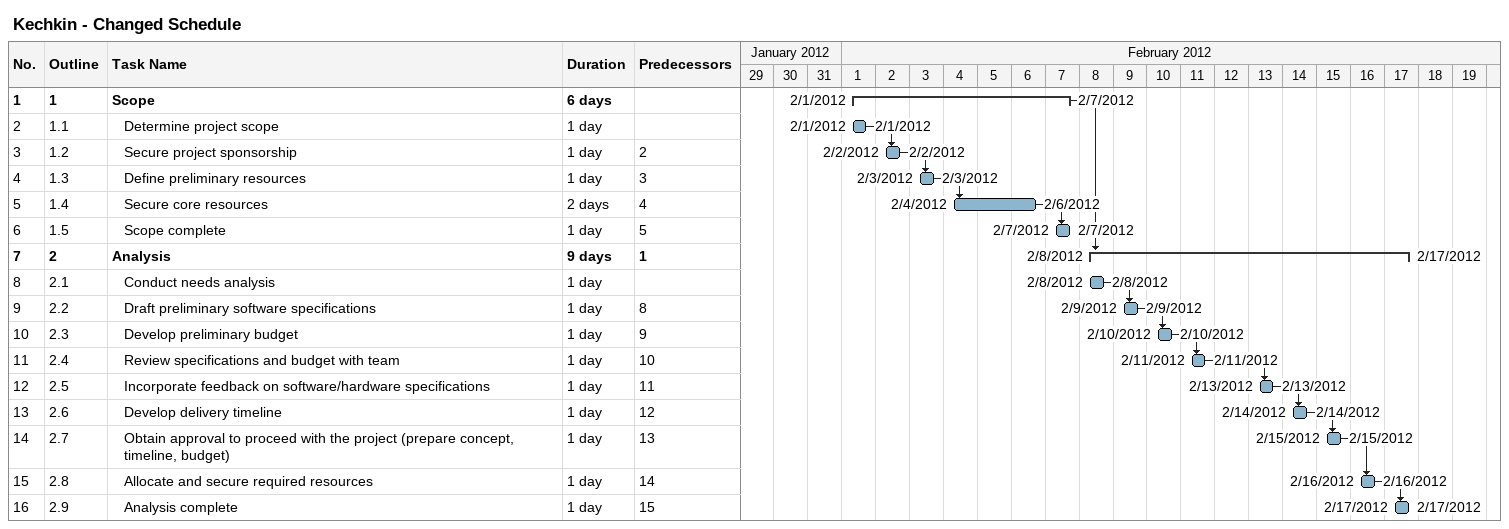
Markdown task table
Kechkin - Changed Schedule

| ID | WBS | Task | Duration | Start | Finish | Predecessors |
|---|---|---|---|---|---|---|
| 1 | 1 | **Scope** | 6d | 2012-02-01 | 2012-02-07 |  |
| 2 | 1.1 | Determine project scope | 1d | 2012-02-01 | 2012-02-01 |  |
| 3 | 1.2 | Secure project sponsorship | 1d | 2012-02-02 | 2012-02-02 | 2 |
| 4 | 1.3 | Define preliminary resources | 1d | 2012-02-03 | 2012-02-03 | 3 |
| 5 | 1.4 | Secure core resources | 2d | 2012-02-04 | 2012-02-06 | 4 |
| 6 | 1.5 | Scope complete | 1d | 2012-02-07 | 2012-02-07 | 5 |
| 7 | 2 | **Analysis** | 9d | 2012-02-08 | 2012-02-17 | 1 |
| 8 | 2.1 | Conduct needs analysis | 1d | 2012-02-08 | 2012-02-08 |  |
| 9 | 2.2 | Draft preliminary software specifications | 1d | 2012-02-09 | 2012-02-09 | 8 |
| 10 | 2.3 | Develop preliminary budget | 1d | 2012-02-10 | 2012-02-10 | 9 |
| 11 | 2.4 | Review specifications and budget with team | 1d | 2012-02-11 | 2012-02-11 | 10 |
| 12 | 2.5 | Incorporate feedback on software/hardware specifications | 1d | 2012-02-13 | 2012-02-13 | 11 |
| 13 | 2.6 | Develop delivery timeline | 1d | 2012-02-14 | 2012-02-14 | 12 |
| 14 | 2.7 | Obtain approval to proceed with the project (prepare concept, timeline, budget) | 1d | 2012-02-15 | 2012-02-15 | 13 |
| 15 | 2.8 | Allocate and secure required resources | 1d | 2012-02-16 | 2012-02-16 | 14 |
| 16 | 2.9 | Analysis complete | 1d | 2012-02-17 | 2012-02-17 | 15 |
